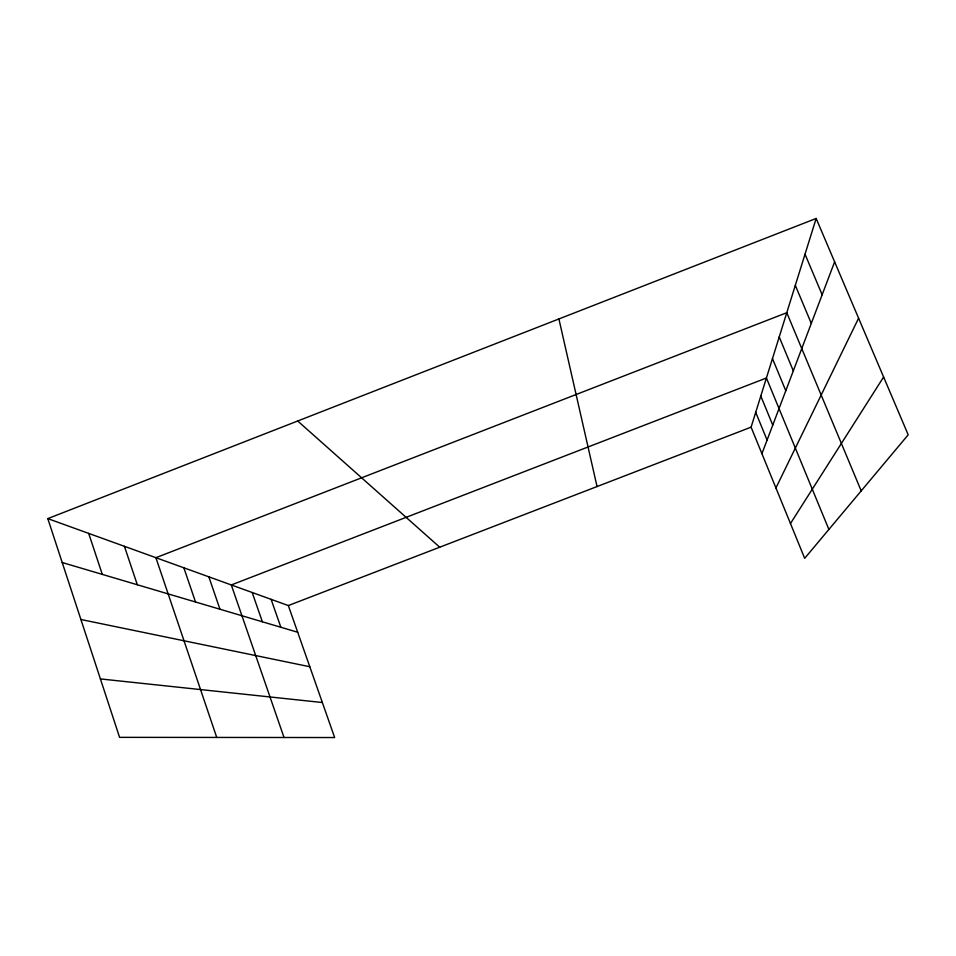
<?xml version="1.0" encoding="UTF-8"?>
<svg xmlns="http://www.w3.org/2000/svg" width="956" height="956" viewBox="0 0 956 956"><rect width="100%" height="100%" fill="white"/><g stroke="black" fill="none" stroke-linecap="round" stroke-linejoin="round"><path stroke-width="1.43" d="M816.161 218.458L908.2 434.813L804.677 558.328L751.093 427.165L816.161 218.458L47.8 518.618L119.584 737.351L334.648 737.542L288.33 605.566L47.8 518.618M761.932 453.682L834.624 261.86M775.925 487.954L858.596 318.205M790.469 523.53L883.607 377.011M288.33 605.566L751.093 427.165M100.416 678.927L322.363 702.529M80.902 619.5L309.804 666.738M62.212 562.522L297.698 632.251M297.698 420.999L439.712 547.202M805.024 254.2L822.16 294.771M795.308 285.33L811.297 323.415M861.201 490.882L786.776 312.708L155.9 557.695L216.737 737.435M779.224 336.954L793.313 370.868M772.472 358.584L785.784 390.729M828.888 529.445L766.425 378.002L231.304 584.952L284.016 737.494M760.797 396.023L772.759 425.109M755.718 412.335L767.082 440.083M271.11 599.34L280.873 627.267M252.193 592.505L262.374 621.794M208.838 576.827L219.964 609.235M183.851 567.804L195.526 601.993M124.423 546.318L137.317 584.761M88.693 533.4L102.304 574.401M558.913 318.957L597.046 486.544"/></g></svg>
